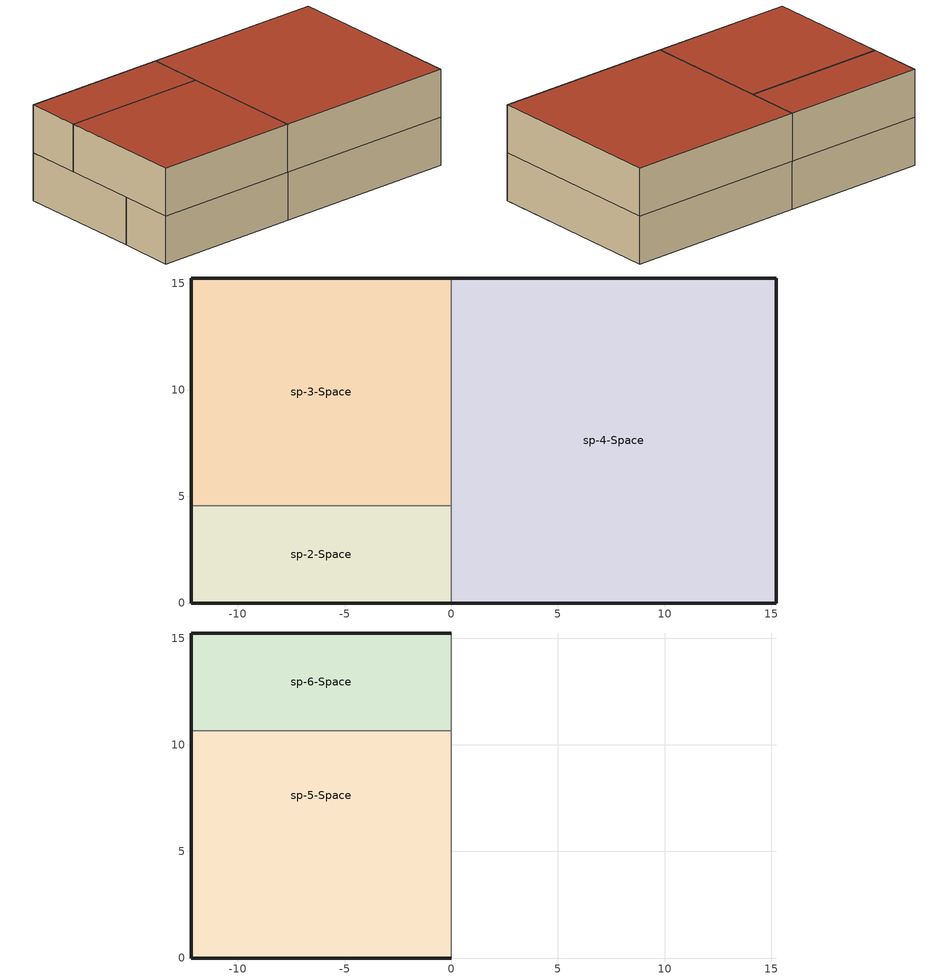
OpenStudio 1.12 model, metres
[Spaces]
sp-2-Space
 floor ground: -12.19,0 -12.19,4.57 0,4.57 0,0 z0
 wall outside: -12.19,4.57 -12.19,0 0,0 z0:3.96
 wall to sp-4-Space: 0,0 0,4.57 z0:3.96
 wall to sp-3-Space: 0,4.57 -12.19,4.57 z0:3.96
sp-3-Space
 floor ground: -12.19,4.57 -12.19,15.24 0,15.24 0,4.57 z0
 wall outside: 0,15.24 -12.19,15.24 -12.19,4.57 z0:3.96
 wall to sp-4-Space: 0,4.57 0,15.24 z0:3.96
sp-4-Space
 floor ground: 0,0 0,15.24 15.24,15.24 15.24,0 z0
 wall outside: 0,0 15.24,0 15.24,15.24 0,15.24 z0:3.96; 0,0 15.24,0 15.24,15.24 0,15.24 z3.96:7.92
 wall to sp-5-Space: 0,10.67 0,0 z3.96:7.92
 wall to sp-6-Space: 0,15.24 0,10.67 z3.96:7.92
 roof outside: 0,0 15.24,0 15.24,15.24 0,15.24 z7.92
sp-5-Space
 floor to sp-2-Space: 0,4.57 0,0 -12.19,0 -12.19,4.57 z3.96
 floor to sp-3-Space: 0,10.67 0,4.57 -12.19,4.57 -12.19,10.67 z3.96
 wall outside: -12.19,10.67 -12.19,0 0,0 z3.96:7.92
 wall to sp-6-Space: 0,10.67 -12.19,10.67 z3.96:7.92
 roof outside: -12.19,0 0,0 0,10.67 -12.19,10.67 z7.92
sp-6-Space
 floor to sp-3-Space: 0,15.24 0,10.67 -12.19,10.67 -12.19,15.24 z3.96
 wall outside: 0,15.24 -12.19,15.24 -12.19,10.67 z3.96:7.92
 roof outside: -12.19,10.67 0,10.67 0,15.24 -12.19,15.24 z7.92
[Building]
Building 1: Space Type=189.1-2009 - Office - Lobby - CZ4-8; Default Construction Set=189.1-2009 - CZ7-8 - Office; Default Schedule Set=189.1-2009 - Office - PrintRoom - CZ4-8 Schedule Set
[DefaultConstructionSet]
189.1-2009 - CZ7-8 - Office: Default Exterior Surface Constructions=Default Surface Constructions 19; Default Interior Surface Constructions=Default Surface Constructions 20; Default Ground Contact Surface Constructions=Default Surface Constructions 21; Default Exterior SubSurface Constructions=Default Sub Surface Constructions 13; Default Interior SubSurface Constructions=Default Sub Surface Constructions 14; Interior Partition Construction=Interior Partition; Space Shading Construction=ASHRAE 189.1-2009 ExtWall Mass ClimateZone 7-8; Building Shading Construction=ASHRAE 189.1-2009 ExtWall Mass ClimateZone 7-8; Site Shading Construction=ASHRAE 189.1-2009 ExtWall Mass ClimateZone 7-8
[DefaultSurfaceConstructions]
Name | Floor Construction | Wall Construction | Roof Ceiling Construction
Default Surface Constructions 19 | ExtSlabCarpet 4in ClimateZone 1-8 | ASHRAE 189.1-2009 ExtWall Mass ClimateZone 7-8 | ASHRAE 189.1-2009 ExtRoof IEAD ClimateZone 7-8
Default Surface Constructions 20 | Interior Floor | Interior Wall | Interior Ceiling
Default Surface Constructions 21 | ExtSlabCarpet 4in ClimateZone 1-8 | ExtSlabCarpet 4in ClimateZone 1-8 | ExtSlabCarpet 4in ClimateZone 1-8
[DefaultSubSurfaceConstructions]
Name | Fixed Window Construction | Operable Window Construction | Door Construction | Tubular Daylight Dome Construction | Tubular Daylight Diffuser Construction
Default Sub Surface Constructions 13 | ASHRAE 189.1-2009 ExtWindow ClimateZone 7-8 | ASHRAE 189.1-2009 ExtWindow ClimateZone 7-8 | Exterior Door | Interior Window | Interior Window
Default Sub Surface Constructions 14 | Interior Window | Interior Window | Interior Door
[Construction]
Interior Partition; Interior Door: G05 25mm wood
ASHRAE 189.1-2009 ExtWall Mass ClimateZone 7-8: 1IN Stucco, 8IN Concrete HW, Wall Insulation [44], 1/2IN Gypsum
ExtSlabCarpet 4in ClimateZone 1-8: MAT-CC05 4 HW CONCRETE, CP02 CARPET PAD
ASHRAE 189.1-2009 ExtRoof IEAD ClimateZone 7-8: Roof Membrane, Roof Insulation [26], Metal Decking
Interior Floor: F16 Acoustic tile, F05 Ceiling air space resistance, M11 100mm lightweight concrete
Interior Wall: G01a 19mm gypsum board, F04 Wall air space resistance, G01a 19mm gypsum board
Interior Ceiling: M11 100mm lightweight concrete, F05 Ceiling air space resistance, F16 Acoustic tile
ASHRAE 189.1-2009 ExtWindow ClimateZone 7-8: Theoretical Glass [221]
Exterior Door: F08 Metal surface, I01 25mm insulation board
Interior Window: Clear 3mm
[Material] Thermal Absorptance=0.9
Name | Roughness | Thickness {m} | Conductivity {W/m-K} | Density {kg/m3} | Specific Heat {J/kg-K} | Solar Absorptance | Visible Absorptance
G05 25mm wood | MediumSmooth | 0.0254 | 0.15 | 608 | 1630 | 0.5 | 0.5
1IN Stucco | Smooth | 0.0253 | 0.6918 | 1858 | 837 | 0.92 | 0.92
8IN Concrete HW | MediumRough | 0.2033 | 1.7296 | 2243 | 837 | 0.65 | 0.65
Wall Insulation [44] | MediumRough | 0.1104 | 0.0432 | 91 | 837 | 0.5 | 0.5
1/2IN Gypsum | Smooth | 0.0127 | 0.16 | 784.9 | 830 | 0.4 | 0.4
MAT-CC05 4 HW CONCRETE | Rough | 0.1016 | 1.311 | 2240 | 836.8 | 0.85 | 0.85
Roof Membrane | VeryRough | 0.0095 | 0.16 | 1121.29 | 1460 | 0.7 | 0.7
Roof Insulation [26] | MediumRough | 0.2941 | 0.049 | 265 | 836.8 | 0.7 | 0.7
Metal Decking | MediumSmooth | 0.0015 | 45.006 | 7680 | 418.4 | 0.6 | 0.6
F16 Acoustic tile | MediumSmooth | 0.0191 | 0.06 | 368 | 590 | 0.3 | 0.3
M11 100mm lightweight concrete | MediumRough | 0.1016 | 0.53 | 1280 | 840 | 0.5 | 0.5
G01a 19mm gypsum board | MediumSmooth | 0.019 | 0.16 | 800 | 1090 | 0.4 | 0.4
F08 Metal surface | Smooth | 0.0008 | 45.28 | 7824 | 500 | 0.7 | 0.7
I01 25mm insulation board | MediumRough | 0.0254 | 0.03 | 43 | 1210 | 0.6 | 0.6
[Material:NoMass]
CP02 CARPET PAD: Roughness=Smooth; Thermal Resistance {m2-K/W}=0.1; Thermal Absorptance=0.9; Solar Absorptance=0.8; Visible Absorptance=0.8
[Material:AirGap]
Name | Thermal Resistance {m2-K/W}
F05 Ceiling air space resistance | 0.18
F04 Wall air space resistance | 0.15
[WindowMaterial:Glazing] Optical Data Type=SpectralAverage; Thickness {m}=0.003; Back Side Solar Reflectance at Normal Incidence=0; Back Side Visible Reflectance at Normal Incidence=0; Infrared Transmittance at Normal Incidence=0; Dirt Correction Factor for Solar and Visible Transmittance=1; Solar Diffusing=No
Name | Solar Transmittance at Normal Incidence | Front Side Solar Reflectance at Normal Incidence | Visible Transmittance at Normal Incidence | Front Side Visible Reflectance at Normal Incidence | Front Side Infrared Hemispherical Emissivity | Back Side Infrared Hemispherical Emissivity | Conductivity {W/m-K}
Theoretical Glass [221] | 0.4296 | 0.5204 | 0.4503 | 0.4997 | 0.9 | 0.9 | 0.0089
Clear 3mm | 0.837 | 0.075 | 0.898 | 0.081 | 0.84 | 0.84 | 0.9
[SpaceType]
189.1-2009 - Office - Lobby - CZ4-8: Default Schedule Set=189.1-2009 - Office - Lobby - CZ4-8 Schedule Set; Design Specification Outdoor Air Object=189.1-2009 - Office - Lobby - CZ4-8 Ventilation; Standards Building Type=Office; Standards Space Type=Lobby
[DefaultScheduleSet] Number of People Schedule=Office Misc Occ; People Activity Level Schedule=Office Activity; Lighting Schedule=Office Bldg Light; Electric Equipment Schedule=Office Bldg Equip; Infiltration Schedule=Office Infil Quarter On
189.1-2009 - Office - Lobby - CZ4-8 Schedule Set; 189.1-2009 - Office - PrintRoom - CZ4-8 Schedule Set
[DesignSpecification:OutdoorAir]
189.1-2009 - Office - Lobby - CZ4-8 Ventilation: Outdoor Air Method=Sum; Outdoor Air Flow per Person {m3/s-person}=0.00707921
[People]
189.1-2009 - Office - Lobby - CZ4-8 People: People Definition=189.1-2009 - Office - Lobby - CZ4-8 People Definition; Space or SpaceType=189.1-2009 - Office - Lobby - CZ4-8
[People:Definition]
189.1-2009 - Office - Lobby - CZ4-8 People Definition: Number of People Calculation Method=People/Area; People per Space Floor Area {person/m2}=0.107639; Fraction Radiant=0.3
[Lights]
189.1-2009 - Office - Lobby - CZ4-8 Lights: Lights Definition=189.1-2009 - Office - Lobby - CZ4-8 Lights Definition; Space or SpaceType=189.1-2009 - Office - Lobby - CZ4-8
[Lights:Definition]
189.1-2009 - Office - Lobby - CZ4-8 Lights Definition: Design Level Calculation Method=Watts/Area; Watts per Space Floor Area {W/m2}=12.5938
[ElectricEquipment]
189.1-2009 - Office - Lobby - CZ4-8 Electric Equipment: Electric Equipment Definition=189.1-2009 - Office - Lobby - CZ4-8 Electric Equipment Definition; Space or SpaceType=189.1-2009 - Office - Lobby - CZ4-8
[ElectricEquipment:Definition]
189.1-2009 - Office - Lobby - CZ4-8 Electric Equipment Definition: Design Level Calculation Method=Watts/Area; Watts per Space Floor Area {W/m2}=0.753474
[SpaceInfiltration:DesignFlowRate]
189.1-2009 - Office - Lobby - CZ4-8 Infiltration: Space or SpaceType=189.1-2009 - Office - Lobby - CZ4-8; Design Flow Rate Calculation Method=Flow/ExteriorArea; Flow per Exterior Surface Area {m3/s-m2}=0.000226568
[BuildingStory]
Name | Nominal Z Coordinate {m}
Level 1 | 0
Level 2 | 3.9624
Level 3 | 7.9248
[Space]
Name | Building Story | Thermal Zone
sp-2-Space | Level 1 | sp-2-Zone
sp-3-Space | Level 1 | sp-3-Zone
sp-5-Space | Level 2 | sp-5-Zone
sp-6-Space | Level 2 | sp-6-Zone
sp-4-Space | Level 2 | sp-4-Zone
[ThermalZone] Use Ideal Air Loads=No
sp-2-Zone; sp-4-Zone; sp-5-Zone; sp-6-Zone; sp-3-Zone
[Sizing:Zone] Zone Cooling Design Supply Air Temperature Input Method=SupplyAirTemperature; Zone Cooling Design Supply Air Temperature {C}=14; Zone Cooling Design Supply Air Temperature Difference {deltaC}=11.11; Zone Heating Design Supply Air Temperature Input Method=SupplyAirTemperature; Zone Heating Design Supply Air Temperature {C}=40; Zone Heating Design Supply Air Temperature Difference {deltaC}=11.11; Zone Cooling Design Supply Air Humidity Ratio {kg-H2O/kg-air}=0.0085; Zone Heating Design Supply Air Humidity Ratio {kg-H2O/kg-air}=0.008; Cooling Design Air Flow Method=DesignDay; Heating Design Air Flow Method=DesignDay; Account for Dedicated Outdoor Air System=No; Dedicated Outdoor Air System Control Strategy=NeutralSupplyAir; Dedicated Outdoor Air Low Setpoint Temperature for Design {C}=autosize; Dedicated Outdoor Air High Setpoint Temperature for Design {C}=autosize
sp-2-Zone; sp-4-Zone; sp-5-Zone; sp-6-Zone; sp-3-Zone
[Schedule:Ruleset]
Name | Default Day Schedule | Summer Design Day Schedule | Winter Design Day Schedule
Office Misc Occ | Office Bldg Occ Default Schedule 1 | Office Bldg Occ Summer Design Day 1 | Office Bldg Occ Winter Design Day 1
Office Activity | Office Activity Default Schedule | Office Activity Summer Design Day | Office Activity Winter Design Day
Office Bldg Light | Office Bldg Light Default Schedule | Office Bldg Light Summer Design Day | Office Bldg Light Winter Design Day
Office Bldg Equip | Office Bldg Equip Default Schedule | Office Bldg Equip Summer Design Day | Office Bldg Equip Winter Design Day
Office Infil Quarter On | Office Infil Quarter On Default Schedule | Office Infil Quarter On Summer Design Day | Office Infil Quarter On Winter Design Day
[Schedule:Day]
Office Bldg Occ Default Schedule 1: 6, 0, 0, 7, 0, 0.1, 8, 0, 0.2, 20, 0, 0.4, 22, 0, 0.1, 24, 0, 0.05
Office Bldg Occ Summer Design Day 1: 6, 0, 0, 22, 0, 1, 24, 0, 0.05
Office Bldg Occ Winter Design Day 1; Office Bldg Occ Rule 1 Day Schedule 1; Office Bldg Light Winter Design Day; Office Bldg Equip Winter Design Day: 24, 0, 0
Office Bldg Occ Rule 2 Day Schedule 1: 6, 0, 0, 8, 0, 0.1, 14, 0, 0.25, 17, 0, 0.1, 24, 0, 0
Office Activity Default Schedule; Office Activity Summer Design Day; Office Activity Winter Design Day: 24, 0, 132
Office Bldg Light Default Schedule: 5, 0, 0.05, 7, 0, 0.1, 8, 0, 0.3, 17, 0, 0.9, 18, 0, 0.7, 20, 0, 0.5, 22, 0, 0.3, 23, 0, 0.1, 24, 0, 0.05
Office Bldg Light Summer Design Day; Office Bldg Equip Summer Design Day; Office Infil Quarter On Rule 1 Day Schedule: 24, 0, 1
Office Bldg Light Rule 1 Day Schedule: 24, 0, 0.05
Office Bldg Light Rule 2 Day Schedule: 6, 0, 0.05, 8, 0, 0.1, 14, 0, 0.5, 17, 0, 0.15, 24, 0, 0.05
Office Bldg Equip Default Schedule: 8, 0, 0.4, 12, 0, 0.9, 13, 0, 0.8, 17, 0, 0.9, 18, 0, 0.8, 20, 0, 0.6, 22, 0, 0.5, 24, 0, 0.4
Office Bldg Equip Rule 1 Day Schedule: 24, 0, 0.3
Office Bldg Equip Rule 2 Day Schedule: 6, 0, 0.3, 8, 0, 0.4, 14, 0, 0.5, 17, 0, 0.35, 24, 0, 0.3
Office Infil Quarter On Default Schedule; Office Infil Quarter On Summer Design Day: 6, 0, 1, 22, 0, 0.25, 24, 0, 1
Office Infil Quarter On Winter Design Day; Office Infil Quarter On Rule 2 Day Schedule: 6, 0, 1, 18, 0, 0.25, 24, 0, 1
[Schedule:Rule] Apply Monday=No; Apply Tuesday=No; Apply Wednesday=No; Apply Thursday=No; Apply Friday=No; Date Specification Type=DateRange; Start Month=1; Start Day=1; End Month=12; End Day=31
Name | Schedule Ruleset | Rule Order | Day Schedule | Apply Sunday | Apply Saturday
Office Misc Occ Rule 1 | Office Misc Occ | 0 | Office Bldg Occ Rule 1 Day Schedule 1 | Yes | No
Office Misc Occ Rule 2 | Office Misc Occ | 1 | Office Bldg Occ Rule 2 Day Schedule 1 | No | Yes
Office Bldg Light Rule 1 | Office Bldg Light | 0 | Office Bldg Light Rule 1 Day Schedule | Yes | No
Office Bldg Light Rule 2 | Office Bldg Light | 1 | Office Bldg Light Rule 2 Day Schedule | No | Yes
Office Bldg Equip Rule 1 | Office Bldg Equip | 0 | Office Bldg Equip Rule 1 Day Schedule | Yes | No
Office Bldg Equip Rule 2 | Office Bldg Equip | 1 | Office Bldg Equip Rule 2 Day Schedule | No | Yes
Office Infil Quarter On Rule 1 | Office Infil Quarter On | 0 | Office Infil Quarter On Rule 1 Day Schedule | Yes | No
Office Infil Quarter On Rule 2 | Office Infil Quarter On | 1 | Office Infil Quarter On Rule 2 Day Schedule | No | Yes
